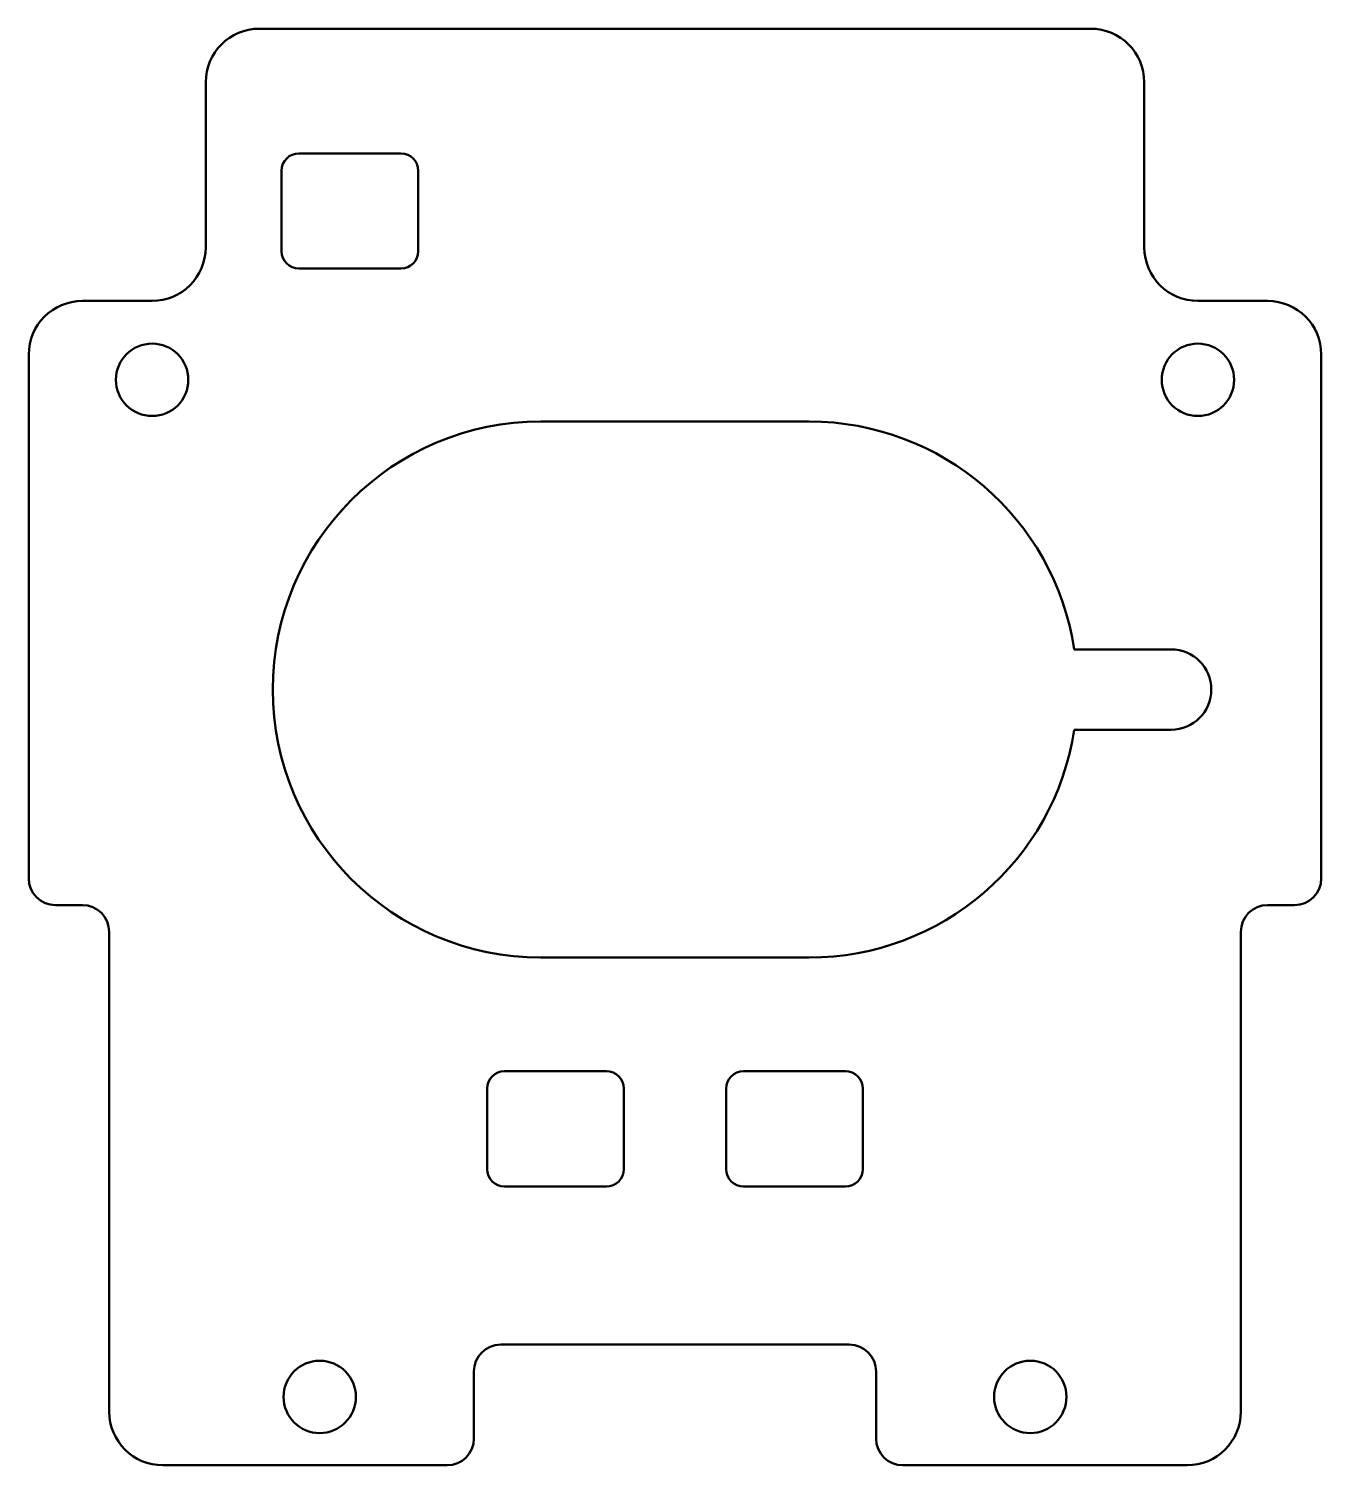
# Model space of a CAD drawing. Header units: millimetres. Extents: x 26.3 to 74.5, y 223.8 to 277.4.
import ezdxf

# ---------------------------------------------------------------- set-up
doc = ezdxf.new("R2010")
doc.units = ezdxf.units.MM
doc.layers.add('Sichtbar (ANSI)', color=7, linetype='CONTINUOUS', lineweight=50)

msp = doc.modelspace()

# ---------------------------------------------------------------- linework, layer by layer
at = {"layer": 'Sichtbar (ANSI)'}
for p, q in [((65.909, 277.386), (34.909, 277.386)), ((32.909, 275.386), (32.909, 269.229)), ((67.909, 269.229), (67.909, 275.386)), ((36.387, 272.736), (40.187, 272.736)), ((35.737, 269.086), (35.737, 272.086)), ((40.837, 272.086), (40.837, 269.086)), ((40.187, 268.436), (36.387, 268.436)), ((30.909, 267.229), (28.309, 267.229)), ((72.509, 267.229), (69.909, 267.229)), ((26.309, 265.229), (26.309, 245.686)), ((74.509, 245.686), (74.509, 265.229)), ((45.409, 262.729), (55.409, 262.729)), ((65.296, 254.229), (68.909, 254.229)), ((68.909, 251.229), (65.296, 251.229)), ((27.309, 244.686), (28.309, 244.686)), ((72.509, 244.686), (73.509, 244.686)), ((29.309, 243.686), (29.309, 225.786)), ((71.509, 225.786), (71.509, 243.686)), ((55.409, 242.729), (45.409, 242.729)), ((44.051, 238.486), (47.851, 238.486)), ((52.966, 238.486), (56.766, 238.486)), ((43.401, 234.836), (43.401, 237.836)), ((48.501, 237.836), (48.501, 234.836)), ((52.316, 234.836), (52.316, 237.836)), ((57.416, 237.836), (57.416, 234.836)), ((47.851, 234.186), (44.051, 234.186)), ((56.766, 234.186), (52.966, 234.186)), ((43.909, 228.286), (56.909, 228.286)), ((42.909, 224.786), (42.909, 227.286)), ((57.909, 227.286), (57.909, 224.786)), ((31.309, 223.786), (41.909, 223.786)), ((58.909, 223.786), (69.509, 223.786))]:
    msp.add_line(p, q, dxfattribs=at)
for centre in [(30.909, 264.286), (69.909, 264.286), (37.159, 226.336), (63.659, 226.336)]:
    msp.add_circle(centre, 1.35, dxfattribs=at)
for centre, radius, start, end in [((34.909, 275.386), 2, 90, 180), ((65.909, 275.386), 2, 0, 90), ((36.387, 272.086), 0.65, 90, 180), ((40.187, 272.086), 0.65, 0, 90), ((30.909, 269.229), 2, 270, 0), ((36.387, 269.086), 0.65, 180, 270), ((40.187, 269.086), 0.65, 270, 0), ((69.909, 269.229), 2, 180, 270), ((28.309, 265.229), 2, 90, 180), ((72.509, 265.229), 2, 0, 90), ((45.409, 252.729), 10, 90, 270), ((55.409, 252.729), 10, 8.6269, 90), ((68.909, 252.729), 1.5, 270, 90), ((55.409, 252.729), 10, 270, 351.3731), ((27.309, 245.686), 1, 180, 270), ((73.509, 245.686), 1, 270, 0), ((28.309, 243.686), 1, 0, 90), ((72.509, 243.686), 1, 90, 180), ((44.051, 237.836), 0.65, 90, 180), ((47.851, 237.836), 0.65, 0, 90), ((52.966, 237.836), 0.65, 90, 180), ((56.766, 237.836), 0.65, 0, 90), ((44.051, 234.836), 0.65, 180, 270), ((47.851, 234.836), 0.65, 270, 0), ((52.966, 234.836), 0.65, 180, 270), ((56.766, 234.836), 0.65, 270, 0), ((43.909, 227.286), 1, 90, 180), ((56.909, 227.286), 1, 0, 90), ((31.309, 225.786), 2, 180, 270), ((69.509, 225.786), 2, 270, 0), ((41.909, 224.786), 1, 270, 0), ((58.909, 224.786), 1, 180, 270)]:
    msp.add_arc(centre, radius, start, end, dxfattribs=at)

doc.saveas('drawing.dxf')
